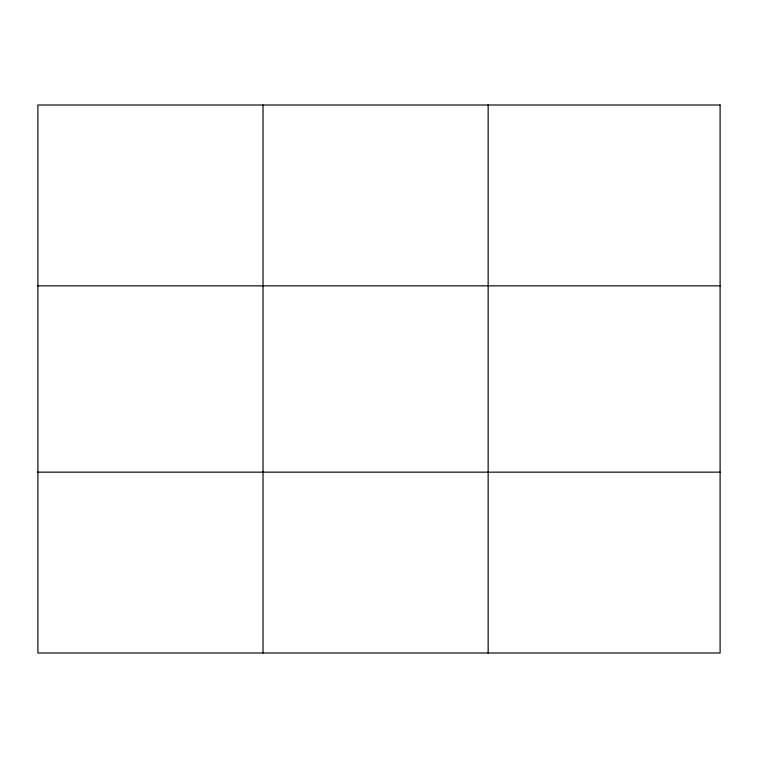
<?xml version="1.0" encoding="UTF-8"?>
<svg xmlns="http://www.w3.org/2000/svg" width="758" height="758" viewBox="0 0 758 758"><rect width="100%" height="100%" fill="white"/><g stroke="black" fill="none" stroke-linecap="round" stroke-linejoin="round"><path stroke-width="1.14" d="M263.026 652.998L263.026 105.002M488.152 652.998L488.152 105.002M37.9 285.842L720.1 285.842M37.9 472.158L720.1 472.158M720.1 105.002L720.1 652.998L37.9 652.998L37.9 105.002L720.1 105.002"/></g></svg>
